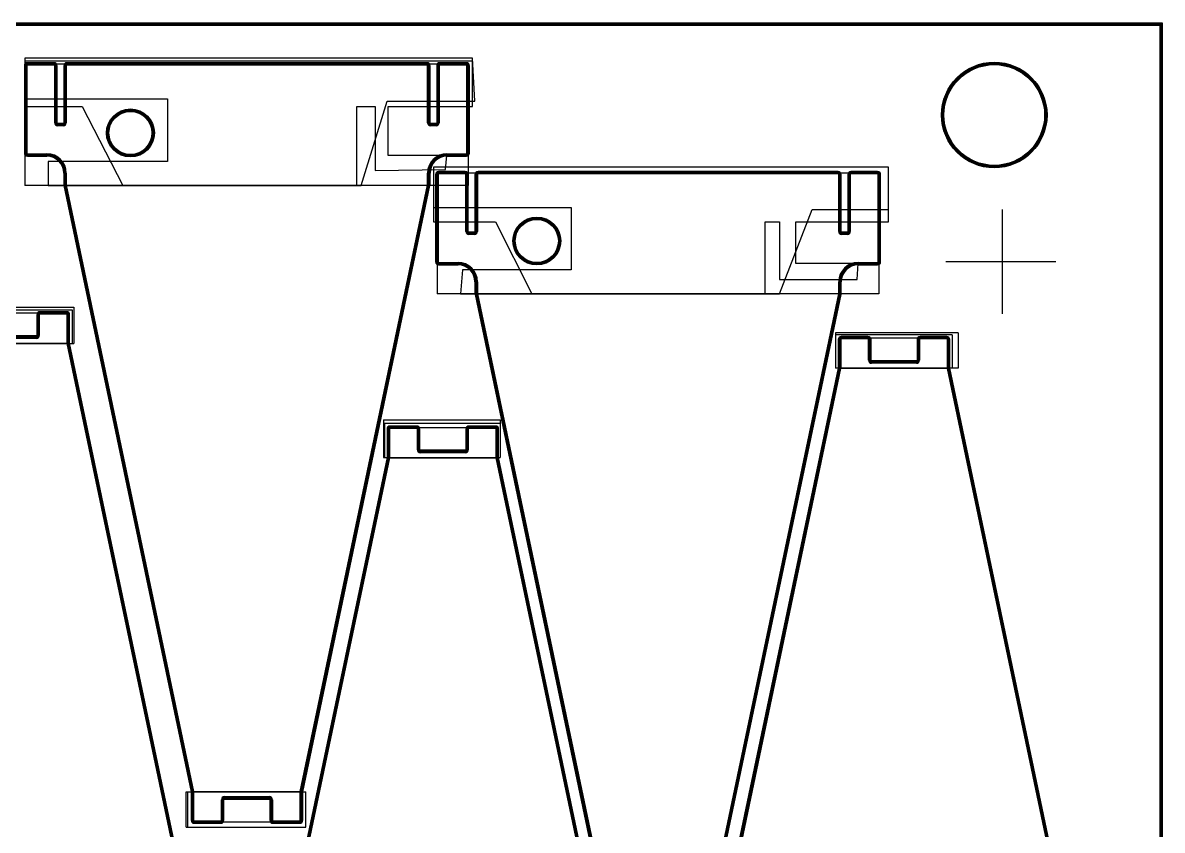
# Model space of a CAD drawing. Header units: millimetres. Extents: x 0 to 185, y 0 to 202.
# Drawn here: x 165.86 to 184.65, y 188.33 to 201.64 of the extents above; entities that cross this region are included whole.
import ezdxf

# ---------------------------------------------------------------- set-up
doc = ezdxf.new("R2010")
doc.units = ezdxf.units.MM
for name, color, linetype in [('COPPER_A', 6, 'Continuous'), ('COPPER_B', 211, 'Continuous'), ('HOLES', 30, 'Continuous'), ('MARKERS', 1, 'Continuous'), ('OUTLINE', 17, 'Continuous'), ('PZT', 3, 'Continuous'), ('PZT_A', 100, 'Continuous'), ('PZT_RASTER', 116, 'Continuous')]:
    doc.layers.add(name, color=color, linetype=linetype)

msp = doc.modelspace()

# ---------------------------------------------------------------- linework, layer by layer
at = {"layer": 'COPPER_A'}
for p, q in [((173.275, 201.062), (165.889, 201.062)), ((165.889, 201.062), (165.889, 200.393)), ((173.311, 200.353), (173.275, 201.062)), ((165.889, 200.393), (168.241, 200.393)), ((168.241, 200.393), (168.241, 199.357)), ((171.439, 198.964), (171.864, 200.353)), ((171.864, 200.353), (173.311, 200.353)), ((168.241, 199.357), (166.275, 199.357)), ((166.275, 199.357), (166.275, 198.964)), ((180.135, 199.266), (172.629, 199.266)), ((172.629, 199.266), (172.629, 198.6)), ((180.135, 198.613), (180.135, 199.266)), ((166.275, 198.964), (171.439, 198.964)), ((172.629, 198.6), (174.902, 198.6)), ((174.902, 198.6), (174.902, 197.572)), ((178.334, 197.177), (178.875, 198.565)), ((178.875, 198.565), (180.135, 198.565)), ((180.135, 198.565), (180.135, 198.613)), ((173.107, 197.572), (173.075, 197.177)), ((174.902, 197.572), (173.107, 197.572)), ((173.075, 197.177), (178.334, 197.177)), ((164.75, 196.958), (166.695, 196.958)), ((166.695, 196.958), (166.695, 196.358)), ((181.283, 196.532), (179.262, 196.532)), ((179.262, 196.532), (179.262, 195.949)), ((181.283, 196.532), (181.283, 195.949)), ((164.75, 196.358), (166.695, 196.358)), ((181.283, 195.949), (179.262, 195.949)), ((171.803, 195.1), (173.727, 195.1)), ((171.803, 195.1), (171.803, 194.478)), ((173.727, 195.1), (173.727, 194.478)), ((171.803, 194.478), (173.727, 194.478)), ((168.578, 188.382), (168.578, 188.964)), ((168.578, 188.964), (170.523, 188.964)), ((170.523, 188.382), (170.523, 188.964)), ((168.578, 188.382), (170.523, 188.382))]:
    msp.add_line(p, q, dxfattribs=at)
at = {"layer": 'COPPER_B'}
for p, q in [((165.889, 201.014), (165.882, 200.266)), ((173.275, 201.014), (165.889, 201.014)), ((173.275, 200.266), (173.275, 201.014)), ((165.882, 200.266), (166.834, 200.266)), ((166.834, 200.266), (167.504, 198.964)), ((171.364, 198.964), (171.364, 200.266)), ((171.364, 200.266), (171.665, 200.266)), ((171.665, 200.266), (171.665, 199.209)), ((171.883, 199.457), (171.883, 200.266)), ((171.883, 200.266), (173.275, 200.266)), ((172.852, 199.457), (171.883, 199.457)), ((172.83, 199.224), (172.852, 199.457)), ((171.665, 199.209), (172.83, 199.224)), ((180.135, 199.266), (172.629, 199.266)), ((172.629, 199.266), (172.629, 198.362)), ((180.135, 198.362), (180.135, 199.266)), ((167.504, 198.964), (171.364, 198.964)), ((172.629, 198.362), (173.654, 198.362)), ((173.654, 198.362), (174.25, 197.177)), ((178.101, 197.177), (178.101, 198.362)), ((178.101, 198.362), (178.334, 198.362)), ((178.334, 198.362), (178.334, 197.415)), ((178.604, 197.674), (178.604, 198.362)), ((178.604, 198.362), (180.135, 198.362)), ((179.634, 197.674), (178.604, 197.674)), ((179.618, 197.415), (179.634, 197.674)), ((178.334, 197.415), (179.618, 197.415)), ((174.25, 197.177), (178.101, 197.177)), ((164.75, 196.91), (166.67, 196.91)), ((166.67, 196.91), (166.67, 196.358)), ((181.185, 196.501), (179.262, 196.501)), ((179.262, 196.501), (179.262, 195.949)), ((181.185, 196.501), (181.185, 195.949)), ((164.75, 196.358), (166.67, 196.358)), ((181.185, 195.949), (179.262, 195.949)), ((171.824, 195.042), (173.727, 195.042)), ((171.824, 195.042), (171.824, 194.478)), ((173.727, 195.042), (173.727, 194.478)), ((171.824, 194.478), (173.727, 194.478)), ((168.552, 188.382), (168.552, 188.964)), ((168.552, 188.964), (170.523, 188.964)), ((170.523, 188.382), (170.523, 188.964)), ((168.552, 188.382), (170.523, 188.382))]:
    msp.add_line(p, q, dxfattribs=at)
at = {"layer": 'HOLES'}
for radius in [0.87, 0.86, 0.85, 0.84, 0.83]:
    msp.add_circle((181.879, 200.125), radius, dxfattribs=at)
at = {"layer": 'MARKERS'}
for p, q in [((182.007, 198.565), (182.007, 196.846)), ((182.897, 197.706), (181.082, 197.706))]:
    msp.add_line(p, q, dxfattribs=at)
at = {"layer": 'OUTLINE'}
for p, q in [((154.609, 201.645), (184.649, 201.645)), ((154.619, 201.635), (184.639, 201.635)), ((154.629, 201.625), (184.629, 201.625)), ((154.639, 201.615), (184.619, 201.615)), ((154.649, 201.605), (184.609, 201.605)), ((184.609, 201.605), (184.609, 181.645)), ((184.619, 201.615), (184.619, 181.635)), ((184.629, 201.625), (184.629, 181.625)), ((184.639, 201.635), (184.639, 181.615)), ((184.649, 201.645), (184.649, 181.605))]:
    msp.add_line(p, q, dxfattribs=at)
at = {"layer": 'PZT'}
for p, q in [((165.882, 200.937), (165.882, 199.497)), ((165.892, 200.937), (165.892, 199.497)), ((165.912, 200.937), (165.912, 199.497)), ((165.922, 200.937), (165.922, 199.497)), ((166.372, 200.987), (165.932, 200.987)), ((166.372, 200.977), (165.932, 200.977)), ((166.372, 200.957), (165.932, 200.957)), ((166.372, 200.947), (165.932, 200.947)), ((166.382, 199.997), (166.382, 200.937)), ((166.392, 199.997), (166.392, 200.937)), ((166.412, 199.997), (166.412, 200.937)), ((166.422, 199.997), (166.422, 200.937)), ((166.532, 200.937), (166.532, 199.997)), ((166.542, 200.937), (166.542, 199.997)), ((166.562, 200.937), (166.562, 199.997)), ((166.572, 200.937), (166.572, 199.997)), ((172.522, 200.987), (166.582, 200.987)), ((172.522, 200.977), (166.582, 200.977)), ((172.522, 200.957), (166.582, 200.957)), ((172.522, 200.947), (166.582, 200.947)), ((172.532, 199.997), (172.532, 200.937)), ((172.542, 199.997), (172.542, 200.937)), ((172.562, 199.997), (172.562, 200.937)), ((172.572, 199.997), (172.572, 200.937)), ((172.682, 200.937), (172.682, 199.997)), ((172.692, 200.937), (172.692, 199.997)), ((172.712, 200.937), (172.712, 199.997)), ((172.722, 200.937), (172.722, 199.997)), ((173.172, 200.987), (172.732, 200.987)), ((173.172, 200.977), (172.732, 200.977)), ((173.172, 200.957), (172.732, 200.957)), ((173.172, 200.947), (172.732, 200.947)), ((173.182, 199.497), (173.182, 200.937)), ((173.192, 199.497), (173.192, 200.937)), ((173.212, 199.497), (173.212, 200.937)), ((173.222, 199.497), (173.222, 200.937)), ((166.522, 199.987), (166.432, 199.987)), ((166.522, 199.977), (166.432, 199.977)), ((172.672, 199.987), (172.582, 199.987)), ((172.672, 199.977), (172.582, 199.977)), ((166.522, 199.957), (166.432, 199.957)), ((166.522, 199.947), (166.432, 199.947)), ((172.672, 199.957), (172.582, 199.957)), ((172.672, 199.947), (172.582, 199.947)), ((165.932, 199.487), (166.252, 199.487)), ((165.932, 199.477), (166.252, 199.477)), ((165.932, 199.457), (166.252, 199.457)), ((165.932, 199.447), (166.252, 199.447)), ((172.852, 199.487), (173.172, 199.487)), ((172.852, 199.477), (173.172, 199.477)), ((172.852, 199.457), (173.172, 199.457)), ((172.852, 199.447), (173.172, 199.447)), ((166.532, 199.167), (166.532, 198.97)), ((166.542, 199.167), (166.542, 198.97)), ((166.562, 199.167), (166.562, 198.97)), ((166.572, 199.167), (166.572, 198.97)), ((172.532, 198.97), (172.532, 199.167)), ((172.542, 198.97), (172.542, 199.167)), ((172.562, 198.97), (172.562, 199.167)), ((172.572, 198.97), (172.572, 199.167)), ((172.664, 199.144), (172.664, 197.704)), ((172.674, 199.144), (172.674, 197.704)), ((172.694, 199.144), (172.694, 197.704)), ((172.704, 199.144), (172.704, 197.704)), ((173.154, 199.194), (172.714, 199.194)), ((173.154, 199.184), (172.714, 199.184)), ((173.154, 199.164), (172.714, 199.164)), ((173.154, 199.154), (172.714, 199.154)), ((173.164, 198.204), (173.164, 199.144)), ((173.174, 198.204), (173.174, 199.144)), ((173.194, 198.204), (173.194, 199.144)), ((173.204, 198.204), (173.204, 199.144)), ((173.314, 199.144), (173.314, 198.204)), ((173.324, 199.144), (173.324, 198.204)), ((173.344, 199.144), (173.344, 198.204)), ((173.354, 199.144), (173.354, 198.204)), ((179.304, 199.194), (173.364, 199.194)), ((179.304, 199.184), (173.364, 199.184)), ((179.304, 199.164), (173.364, 199.164)), ((179.304, 199.154), (173.364, 199.154)), ((179.314, 198.204), (179.314, 199.144)), ((179.324, 198.204), (179.324, 199.144)), ((179.344, 198.204), (179.344, 199.144)), ((179.354, 198.204), (179.354, 199.144)), ((179.464, 199.144), (179.464, 198.204)), ((179.474, 199.144), (179.474, 198.204)), ((179.494, 199.144), (179.494, 198.204)), ((179.504, 199.144), (179.504, 198.204)), ((179.954, 199.194), (179.514, 199.194)), ((179.954, 199.184), (179.514, 199.184)), ((179.954, 199.164), (179.514, 199.164)), ((179.954, 199.154), (179.514, 199.154)), ((179.964, 197.704), (179.964, 199.144)), ((179.974, 197.704), (179.974, 199.144)), ((179.994, 197.704), (179.994, 199.144)), ((180.004, 197.704), (180.004, 199.144)), ((166.533, 198.96), (168.632, 188.966)), ((166.543, 198.962), (168.642, 188.968)), ((166.562, 198.966), (168.661, 188.972)), ((166.572, 198.968), (168.671, 188.974)), ((170.433, 188.974), (172.532, 198.968)), ((170.443, 188.972), (172.542, 198.966)), ((170.462, 188.968), (172.561, 198.962)), ((170.472, 188.966), (172.571, 198.96)), ((173.304, 198.194), (173.214, 198.194)), ((173.304, 198.184), (173.214, 198.184)), ((173.304, 198.164), (173.214, 198.164)), ((173.304, 198.154), (173.214, 198.154)), ((179.454, 198.194), (179.364, 198.194)), ((179.454, 198.184), (179.364, 198.184)), ((179.454, 198.164), (179.364, 198.164)), ((179.454, 198.154), (179.364, 198.154)), ((172.714, 197.694), (173.034, 197.694)), ((172.714, 197.684), (173.034, 197.684)), ((172.714, 197.664), (173.034, 197.664)), ((172.714, 197.654), (173.034, 197.654)), ((179.634, 197.694), (179.954, 197.694)), ((179.634, 197.684), (179.954, 197.684)), ((179.634, 197.664), (179.954, 197.664)), ((179.634, 197.654), (179.954, 197.654)), ((173.314, 197.374), (173.314, 197.177)), ((173.324, 197.374), (173.324, 197.177)), ((173.344, 197.374), (173.344, 197.177)), ((173.354, 197.374), (173.354, 197.177)), ((179.314, 197.177), (179.314, 197.374)), ((179.324, 197.177), (179.324, 197.374)), ((179.344, 197.177), (179.344, 197.374)), ((179.354, 197.177), (179.354, 197.374)), ((173.315, 197.166), (175.414, 187.173)), ((173.325, 197.168), (175.424, 187.175)), ((173.345, 197.173), (175.443, 187.179)), ((173.354, 197.175), (175.453, 187.181)), ((177.215, 187.181), (179.314, 197.175)), ((177.225, 187.179), (179.324, 197.173)), ((177.245, 187.175), (179.343, 197.168)), ((177.254, 187.173), (179.353, 197.166)), ((166.088, 196.832), (166.088, 196.492)), ((166.098, 196.832), (166.098, 196.492)), ((166.118, 196.832), (166.118, 196.492)), ((166.128, 196.832), (166.128, 196.492)), ((166.578, 196.882), (166.138, 196.882)), ((166.578, 196.872), (166.138, 196.872)), ((166.578, 196.852), (166.138, 196.852)), ((166.578, 196.842), (166.138, 196.842)), ((166.588, 196.365), (166.588, 196.832)), ((166.598, 196.365), (166.598, 196.832)), ((166.618, 196.365), (166.618, 196.832)), ((166.628, 196.365), (166.628, 196.832)), ((166.078, 196.482), (165.338, 196.482)), ((166.078, 196.472), (165.338, 196.472)), ((166.078, 196.452), (165.338, 196.452)), ((166.078, 196.442), (165.338, 196.442)), ((179.306, 196.422), (179.306, 195.955)), ((179.316, 196.422), (179.316, 195.955)), ((179.336, 196.422), (179.336, 195.955)), ((179.346, 196.422), (179.346, 195.955)), ((179.796, 196.472), (179.356, 196.472)), ((179.796, 196.462), (179.356, 196.462)), ((179.796, 196.442), (179.356, 196.442)), ((179.796, 196.432), (179.356, 196.432)), ((179.806, 196.082), (179.806, 196.422)), ((179.816, 196.082), (179.816, 196.422)), ((179.836, 196.082), (179.836, 196.422)), ((179.846, 196.082), (179.846, 196.422)), ((180.606, 196.422), (180.606, 196.082)), ((180.616, 196.422), (180.616, 196.082)), ((180.636, 196.422), (180.636, 196.082)), ((180.646, 196.422), (180.646, 196.082)), ((181.096, 196.472), (180.656, 196.472)), ((181.096, 196.462), (180.656, 196.462)), ((181.096, 196.442), (180.656, 196.442)), ((181.096, 196.432), (180.656, 196.432)), ((181.106, 195.955), (181.106, 196.422)), ((181.116, 195.955), (181.116, 196.422)), ((181.136, 195.955), (181.136, 196.422)), ((181.146, 195.955), (181.146, 196.422)), ((168.688, 186.361), (166.589, 196.355)), ((168.697, 186.363), (166.599, 196.357)), ((168.717, 186.367), (166.618, 196.361)), ((168.727, 186.369), (166.628, 196.363)), ((180.596, 196.072), (179.856, 196.072)), ((180.596, 196.062), (179.856, 196.062)), ((180.596, 196.042), (179.856, 196.042)), ((180.596, 196.032), (179.856, 196.032)), ((179.306, 195.953), (177.207, 185.959)), ((179.315, 195.951), (177.217, 185.957)), ((179.335, 195.947), (177.236, 185.953)), ((179.345, 195.945), (177.246, 185.951)), ((183.206, 185.951), (181.107, 195.945)), ((183.215, 185.953), (181.117, 195.947)), ((183.235, 185.957), (181.136, 195.951)), ((183.245, 185.959), (181.146, 195.953)), ((171.864, 194.947), (171.864, 194.48)), ((171.874, 194.947), (171.874, 194.48)), ((171.894, 194.947), (171.894, 194.48)), ((171.904, 194.947), (171.904, 194.48)), ((172.354, 194.997), (171.914, 194.997)), ((172.354, 194.987), (171.914, 194.987)), ((172.354, 194.967), (171.914, 194.967)), ((172.354, 194.957), (171.914, 194.957)), ((172.364, 194.607), (172.364, 194.947)), ((172.374, 194.607), (172.374, 194.947)), ((172.394, 194.607), (172.394, 194.947)), ((172.404, 194.607), (172.404, 194.947)), ((173.164, 194.947), (173.164, 194.607)), ((173.174, 194.947), (173.174, 194.607)), ((173.194, 194.947), (173.194, 194.607)), ((173.204, 194.947), (173.204, 194.607)), ((173.654, 194.997), (173.214, 194.997)), ((173.654, 194.987), (173.214, 194.987)), ((173.654, 194.967), (173.214, 194.967)), ((173.654, 194.957), (173.214, 194.957)), ((173.664, 194.48), (173.664, 194.947)), ((173.674, 194.48), (173.674, 194.947)), ((173.694, 194.48), (173.694, 194.947)), ((173.704, 194.48), (173.704, 194.947)), ((173.154, 194.597), (172.414, 194.597)), ((173.154, 194.587), (172.414, 194.587)), ((173.154, 194.567), (172.414, 194.567)), ((173.154, 194.557), (172.414, 194.557)), ((171.863, 194.478), (169.765, 184.484)), ((171.873, 194.476), (169.774, 184.482)), ((171.893, 194.472), (169.794, 184.478)), ((171.903, 194.47), (169.804, 184.476)), ((175.763, 184.476), (173.665, 194.47)), ((175.773, 184.478), (173.674, 194.472)), ((175.793, 184.482), (173.694, 194.476)), ((175.803, 184.484), (173.704, 194.478)), ((168.632, 188.964), (168.632, 188.497)), ((168.642, 188.964), (168.642, 188.497)), ((168.662, 188.964), (168.662, 188.497)), ((168.672, 188.964), (168.672, 188.497)), ((169.182, 188.887), (169.922, 188.887)), ((169.182, 188.877), (169.922, 188.877)), ((170.432, 188.497), (170.432, 188.964)), ((170.442, 188.497), (170.442, 188.964)), ((170.462, 188.497), (170.462, 188.964)), ((170.472, 188.497), (170.472, 188.964)), ((169.132, 188.497), (169.132, 188.837)), ((169.142, 188.497), (169.142, 188.837)), ((169.162, 188.497), (169.162, 188.837)), ((169.172, 188.497), (169.172, 188.837)), ((169.182, 188.857), (169.922, 188.857)), ((169.182, 188.847), (169.922, 188.847)), ((169.932, 188.837), (169.932, 188.497)), ((169.942, 188.837), (169.942, 188.497)), ((169.962, 188.837), (169.962, 188.497)), ((169.972, 188.837), (169.972, 188.497)), ((168.682, 188.487), (169.122, 188.487)), ((168.682, 188.477), (169.122, 188.477)), ((168.682, 188.457), (169.122, 188.457)), ((168.682, 188.447), (169.122, 188.447)), ((169.982, 188.487), (170.422, 188.487)), ((169.982, 188.477), (170.422, 188.477)), ((169.982, 188.457), (170.422, 188.457)), ((169.982, 188.447), (170.422, 188.447))]:
    msp.add_line(p, q, dxfattribs=at)
at = {"layer": 'PZT', "linetype": 'Continuous', "lineweight": 25}
for p, q in [((165.902, 199.497), (165.902, 200.937)), ((165.932, 200.967), (166.372, 200.967)), ((166.402, 200.937), (166.402, 199.997)), ((166.552, 199.997), (166.552, 200.937)), ((166.582, 200.967), (172.522, 200.967)), ((172.552, 200.937), (172.552, 199.997)), ((172.702, 199.997), (172.702, 200.937)), ((172.732, 200.967), (173.172, 200.967)), ((173.202, 200.937), (173.202, 199.497)), ((166.432, 199.967), (166.522, 199.967)), ((172.582, 199.967), (172.672, 199.967)), ((166.252, 199.467), (165.932, 199.467)), ((173.172, 199.467), (172.852, 199.467)), ((166.552, 198.97), (166.552, 199.167)), ((172.552, 199.167), (172.552, 198.97)), ((172.684, 197.704), (172.684, 199.144)), ((172.714, 199.174), (173.154, 199.174)), ((173.184, 199.144), (173.184, 198.204)), ((173.334, 198.204), (173.334, 199.144)), ((173.364, 199.174), (179.304, 199.174)), ((179.334, 199.144), (179.334, 198.204)), ((179.484, 198.204), (179.484, 199.144)), ((179.514, 199.174), (179.954, 199.174)), ((179.984, 199.144), (179.984, 197.704)), ((168.651, 188.97), (166.553, 198.964)), ((172.551, 198.964), (170.453, 188.97)), ((173.214, 198.174), (173.304, 198.174)), ((179.364, 198.174), (179.454, 198.174)), ((173.034, 197.674), (172.714, 197.674)), ((179.954, 197.674), (179.634, 197.674)), ((173.334, 197.177), (173.334, 197.374)), ((179.334, 197.374), (179.334, 197.177)), ((175.434, 187.177), (173.335, 197.171)), ((179.334, 197.171), (177.235, 187.177)), ((166.108, 196.832), (166.108, 196.492)), ((166.578, 196.862), (166.138, 196.862)), ((166.608, 196.365), (166.608, 196.832)), ((166.078, 196.462), (165.338, 196.462)), ((179.326, 196.422), (179.326, 195.955)), ((179.796, 196.452), (179.356, 196.452)), ((179.826, 196.082), (179.826, 196.422)), ((180.626, 196.422), (180.626, 196.082)), ((181.096, 196.452), (180.656, 196.452)), ((181.126, 195.955), (181.126, 196.422)), ((168.707, 186.365), (166.608, 196.359)), ((180.596, 196.052), (179.856, 196.052)), ((179.325, 195.949), (177.226, 185.955)), ((183.225, 185.955), (181.126, 195.949)), ((171.884, 194.947), (171.884, 194.48)), ((172.354, 194.977), (171.914, 194.977)), ((172.384, 194.607), (172.384, 194.947)), ((173.184, 194.947), (173.184, 194.607)), ((173.654, 194.977), (173.214, 194.977)), ((173.684, 194.48), (173.684, 194.947)), ((173.154, 194.577), (172.414, 194.577)), ((171.883, 194.474), (169.784, 184.48)), ((175.783, 184.48), (173.684, 194.474)), ((168.652, 188.497), (168.652, 188.964)), ((170.452, 188.964), (170.452, 188.497)), ((169.152, 188.837), (169.152, 188.497)), ((169.922, 188.867), (169.182, 188.867)), ((169.952, 188.497), (169.952, 188.837)), ((169.122, 188.467), (168.682, 188.467)), ((170.422, 188.467), (169.982, 188.467))]:
    msp.add_line(p, q, dxfattribs=at)
at = {"layer": 'PZT'}
for centre, radius, start, end in [((165.932, 200.937), 0.05, 90, 180), ((165.932, 200.937), 0.04, 90, 180), ((165.932, 200.937), 0.02, 90, 180), ((165.932, 200.937), 0.01, 90, 180), ((166.372, 200.937), 0.05, 0, 90), ((166.372, 200.937), 0.04, 0, 90), ((166.372, 200.937), 0.02, 0, 90), ((166.372, 200.937), 0.01, 0, 90), ((166.582, 200.937), 0.05, 90, 180), ((166.582, 200.937), 0.04, 90, 180), ((166.582, 200.937), 0.02, 90, 180), ((166.582, 200.937), 0.01, 90, 180), ((172.522, 200.937), 0.05, 0, 90), ((172.522, 200.937), 0.04, 0, 90), ((172.522, 200.937), 0.02, 0, 90), ((172.522, 200.937), 0.01, 0, 90), ((172.732, 200.937), 0.05, 90, 180), ((172.732, 200.937), 0.04, 90, 180), ((172.732, 200.937), 0.02, 90, 180), ((172.732, 200.937), 0.01, 90, 180), ((173.172, 200.937), 0.05, 0, 90), ((173.172, 200.937), 0.04, 0, 90), ((173.172, 200.937), 0.02, 0, 90), ((173.172, 200.937), 0.01, 0, 90), ((166.432, 199.997), 0.05, 180, 270), ((166.432, 199.997), 0.04, 180, 270), ((166.432, 199.997), 0.02, 180, 270), ((166.432, 199.997), 0.01, 180, 270), ((166.522, 199.997), 0.02, 270, 0), ((166.522, 199.997), 0.04, 270, 0), ((166.522, 199.997), 0.01, 270, 0), ((166.522, 199.997), 0.05, 270, 0), ((172.582, 199.997), 0.05, 180, 270), ((172.582, 199.997), 0.04, 180, 270), ((172.582, 199.997), 0.02, 180, 270), ((172.582, 199.997), 0.01, 180, 270), ((172.672, 199.997), 0.02, 270, 0), ((172.672, 199.997), 0.04, 270, 0), ((172.672, 199.997), 0.01, 270, 0), ((172.672, 199.997), 0.05, 270, 0), ((165.932, 199.497), 0.05, 180, 270), ((165.932, 199.497), 0.04, 180, 270), ((165.932, 199.497), 0.02, 180, 270), ((165.932, 199.497), 0.01, 180, 270), ((166.252, 199.167), 0.32, 0, 90), ((166.252, 199.167), 0.31, 0, 90), ((166.252, 199.167), 0.29, 0, 90), ((166.252, 199.167), 0.28, 0, 90), ((172.852, 199.167), 0.32, 90, 180), ((172.852, 199.167), 0.31, 90, 180), ((172.852, 199.167), 0.29, 90, 180), ((172.852, 199.167), 0.28, 90, 180), ((173.172, 199.497), 0.04, 270, 0), ((173.172, 199.497), 0.02, 270, 0), ((173.172, 199.497), 0.05, 270, 0), ((173.172, 199.497), 0.01, 270, 0), ((172.714, 199.144), 0.05, 90, 180), ((172.714, 199.144), 0.04, 90, 180), ((172.714, 199.144), 0.02, 90, 180), ((172.714, 199.144), 0.01, 90, 180), ((173.154, 199.144), 0.05, 0, 90), ((173.154, 199.144), 0.04, 0, 90), ((173.154, 199.144), 0.02, 0, 90), ((173.154, 199.144), 0.01, 0, 90), ((173.364, 199.144), 0.05, 90, 180), ((173.364, 199.144), 0.04, 90, 180), ((173.364, 199.144), 0.02, 90, 180), ((173.364, 199.144), 0.01, 90, 180), ((179.304, 199.144), 0.05, 0, 90), ((179.304, 199.144), 0.04, 0, 90), ((179.304, 199.144), 0.02, 0, 90), ((179.304, 199.144), 0.01, 0, 90), ((179.514, 199.144), 0.05, 90, 180), ((179.514, 199.144), 0.04, 90, 180), ((179.514, 199.144), 0.02, 90, 180), ((179.514, 199.144), 0.01, 90, 180), ((179.954, 199.144), 0.05, 0, 90), ((179.954, 199.144), 0.04, 0, 90), ((179.954, 199.144), 0.02, 0, 90), ((179.954, 199.144), 0.01, 0, 90), ((166.582, 198.97), 0.05, 180, 191.8598), ((166.582, 198.97), 0.04, 180, 191.8598), ((166.582, 198.97), 0.02, 180, 191.8598), ((166.582, 198.97), 0.01, 180, 191.8598), ((172.522, 198.97), 0.01, 348.1402, 0), ((172.522, 198.97), 0.02, 348.1402, 0), ((172.522, 198.97), 0.04, 348.1402, 0), ((172.522, 198.97), 0.05, 348.1402, 0), ((173.214, 198.204), 0.05, 180, 270), ((173.214, 198.204), 0.04, 180, 270), ((173.214, 198.204), 0.02, 180, 270), ((173.214, 198.204), 0.01, 180, 270), ((173.304, 198.204), 0.02, 270, 0), ((173.304, 198.204), 0.04, 270, 0), ((173.304, 198.204), 0.01, 270, 0), ((173.304, 198.204), 0.05, 270, 0), ((179.364, 198.204), 0.05, 180, 270), ((179.364, 198.204), 0.04, 180, 270), ((179.364, 198.204), 0.02, 180, 270), ((179.364, 198.204), 0.01, 180, 270), ((179.454, 198.204), 0.02, 270, 0), ((179.454, 198.204), 0.04, 270, 0), ((179.454, 198.204), 0.01, 270, 0), ((179.454, 198.204), 0.05, 270, 0), ((172.714, 197.704), 0.05, 180, 270), ((172.714, 197.704), 0.04, 180, 270), ((172.714, 197.704), 0.02, 180, 270), ((172.714, 197.704), 0.01, 180, 270), ((173.034, 197.374), 0.32, 0, 90), ((173.034, 197.374), 0.31, 0, 90), ((173.034, 197.374), 0.29, 0, 90), ((173.034, 197.374), 0.28, 0, 90), ((179.634, 197.374), 0.32, 90, 180), ((179.634, 197.374), 0.31, 90, 180), ((179.634, 197.374), 0.29, 90, 180), ((179.634, 197.374), 0.28, 90, 180), ((179.954, 197.704), 0.04, 270, 0), ((179.954, 197.704), 0.02, 270, 0), ((179.954, 197.704), 0.05, 270, 0), ((179.954, 197.704), 0.01, 270, 0), ((173.364, 197.177), 0.05, 180, 191.8598), ((173.364, 197.177), 0.04, 180, 191.8598), ((173.364, 197.177), 0.02, 180, 191.8598), ((173.364, 197.177), 0.01, 180, 191.8598), ((179.304, 197.177), 0.01, 348.1402, 0), ((179.304, 197.177), 0.02, 348.1402, 0), ((179.304, 197.177), 0.04, 348.1402, 0), ((179.304, 197.177), 0.05, 348.1402, 0), ((166.138, 196.832), 0.05, 90, 180), ((166.138, 196.832), 0.04, 90, 180), ((166.138, 196.832), 0.02, 90, 180), ((166.138, 196.832), 0.01, 90, 180), ((166.578, 196.832), 0.05, 0, 90), ((166.578, 196.832), 0.04, 0, 90), ((166.578, 196.832), 0.02, 0, 90), ((166.578, 196.832), 0.01, 0, 90), ((166.078, 196.492), 0.02, 270, 0), ((166.078, 196.492), 0.04, 270, 0), ((166.078, 196.492), 0.01, 270, 0), ((166.078, 196.492), 0.05, 270, 0), ((179.356, 196.422), 0.05, 90, 180), ((179.356, 196.422), 0.04, 90, 180), ((179.356, 196.422), 0.02, 90, 180), ((179.356, 196.422), 0.01, 90, 180), ((179.796, 196.422), 0.05, 0, 90), ((179.796, 196.422), 0.04, 0, 90), ((179.796, 196.422), 0.02, 0, 90), ((179.796, 196.422), 0.01, 0, 90), ((180.656, 196.422), 0.05, 90, 180), ((180.656, 196.422), 0.04, 90, 180), ((180.656, 196.422), 0.02, 90, 180), ((180.656, 196.422), 0.01, 90, 180), ((181.096, 196.422), 0.05, 0, 90), ((181.096, 196.422), 0.04, 0, 90), ((181.096, 196.422), 0.02, 0, 90), ((181.096, 196.422), 0.01, 0, 90), ((166.638, 196.365), 0.05, 180, 191.8598), ((166.638, 196.365), 0.04, 180, 191.8598), ((166.638, 196.365), 0.02, 180, 191.8598), ((166.638, 196.365), 0.01, 180, 191.8598), ((179.856, 196.082), 0.05, 180, 270), ((179.856, 196.082), 0.04, 180, 270), ((179.856, 196.082), 0.02, 180, 270), ((179.856, 196.082), 0.01, 180, 270), ((180.596, 196.082), 0.02, 270, 0), ((180.596, 196.082), 0.04, 270, 0), ((180.596, 196.082), 0.01, 270, 0), ((180.596, 196.082), 0.05, 270, 0), ((179.296, 195.955), 0.01, 348.1402, 0), ((179.296, 195.955), 0.02, 348.1402, 0), ((179.296, 195.955), 0.04, 348.1402, 0), ((179.296, 195.955), 0.05, 348.1402, 0), ((181.156, 195.955), 0.05, 180, 191.8598), ((181.156, 195.955), 0.04, 180, 191.8598), ((181.156, 195.955), 0.02, 180, 191.8598), ((181.156, 195.955), 0.01, 180, 191.8598), ((171.914, 194.947), 0.05, 90, 180), ((171.914, 194.947), 0.04, 90, 180), ((171.914, 194.947), 0.02, 90, 180), ((171.914, 194.947), 0.01, 90, 180), ((172.354, 194.947), 0.05, 0, 90), ((172.354, 194.947), 0.04, 0, 90), ((172.354, 194.947), 0.02, 0, 90), ((172.354, 194.947), 0.01, 0, 90), ((173.214, 194.947), 0.05, 90, 180), ((173.214, 194.947), 0.04, 90, 180), ((173.214, 194.947), 0.02, 90, 180), ((173.214, 194.947), 0.01, 90, 180), ((173.654, 194.947), 0.05, 0, 90), ((173.654, 194.947), 0.04, 0, 90), ((173.654, 194.947), 0.02, 0, 90), ((173.654, 194.947), 0.01, 0, 90), ((172.414, 194.607), 0.05, 180, 270), ((172.414, 194.607), 0.04, 180, 270), ((172.414, 194.607), 0.02, 180, 270), ((172.414, 194.607), 0.01, 180, 270), ((173.154, 194.607), 0.02, 270, 0), ((173.154, 194.607), 0.04, 270, 0), ((173.154, 194.607), 0.01, 270, 0), ((173.154, 194.607), 0.05, 270, 0), ((171.854, 194.48), 0.01, 348.1402, 0), ((171.854, 194.48), 0.02, 348.1402, 0), ((171.854, 194.48), 0.04, 348.1402, 0), ((171.854, 194.48), 0.05, 348.1402, 0), ((173.714, 194.48), 0.05, 180, 191.8598), ((173.714, 194.48), 0.04, 180, 191.8598), ((173.714, 194.48), 0.02, 180, 191.8598), ((173.714, 194.48), 0.01, 180, 191.8598), ((168.622, 188.964), 0.01, 0, 11.8598), ((168.622, 188.964), 0.02, 0, 11.8598), ((168.622, 188.964), 0.04, 0, 11.8598), ((168.622, 188.964), 0.05, 0, 11.8598), ((169.182, 188.837), 0.05, 90, 180), ((169.182, 188.837), 0.04, 90, 180), ((169.922, 188.837), 0.05, 0, 90), ((169.922, 188.837), 0.04, 0, 90), ((170.482, 188.964), 0.05, 168.1402, 180), ((170.482, 188.964), 0.04, 168.1402, 180), ((170.482, 188.964), 0.02, 168.1402, 180), ((170.482, 188.964), 0.01, 168.1402, 180), ((169.182, 188.837), 0.02, 90, 180), ((169.182, 188.837), 0.01, 90, 180), ((169.922, 188.837), 0.02, 0, 90), ((169.922, 188.837), 0.01, 0, 90), ((168.682, 188.497), 0.05, 180, 270), ((168.682, 188.497), 0.04, 180, 270), ((168.682, 188.497), 0.02, 180, 270), ((168.682, 188.497), 0.01, 180, 270), ((169.122, 188.497), 0.04, 270, 0), ((169.122, 188.497), 0.02, 270, 0), ((169.122, 188.497), 0.05, 270, 0), ((169.122, 188.497), 0.01, 270, 0), ((169.982, 188.497), 0.05, 180, 270), ((169.982, 188.497), 0.04, 180, 270), ((169.982, 188.497), 0.02, 180, 270), ((169.982, 188.497), 0.01, 180, 270), ((170.422, 188.497), 0.04, 270, 0), ((170.422, 188.497), 0.02, 270, 0), ((170.422, 188.497), 0.05, 270, 0), ((170.422, 188.497), 0.01, 270, 0)]:
    msp.add_arc(centre, radius, start, end, dxfattribs=at)
at = {"layer": 'PZT', "linetype": 'Continuous', "lineweight": 25}
for centre, radius, start, end in [((165.932, 200.937), 0.03, 90, 180), ((166.372, 200.937), 0.03, 0, 90), ((166.582, 200.937), 0.03, 90, 180), ((172.522, 200.937), 0.03, 0, 90), ((172.732, 200.937), 0.03, 90, 180), ((173.172, 200.937), 0.03, 0, 90), ((166.432, 199.997), 0.03, 180, 270), ((166.522, 199.997), 0.03, 270, 0), ((172.582, 199.997), 0.03, 180, 270), ((172.672, 199.997), 0.03, 270, 0), ((165.932, 199.497), 0.03, 180, 270), ((166.252, 199.167), 0.3, 0, 90), ((172.852, 199.167), 0.3, 90, 180), ((173.172, 199.497), 0.03, 270, 0), ((172.714, 199.144), 0.03, 90, 180), ((173.154, 199.144), 0.03, 0, 90), ((173.364, 199.144), 0.03, 90, 180), ((179.304, 199.144), 0.03, 0, 90), ((179.514, 199.144), 0.03, 90, 180), ((179.954, 199.144), 0.03, 0, 90), ((166.582, 198.97), 0.03, 180, 191.8598), ((172.522, 198.97), 0.03, 348.1402, 0), ((173.214, 198.204), 0.03, 180, 270), ((173.304, 198.204), 0.03, 270, 0), ((179.364, 198.204), 0.03, 180, 270), ((179.454, 198.204), 0.03, 270, 0), ((172.714, 197.704), 0.03, 180, 270), ((173.034, 197.374), 0.3, 0, 90), ((179.634, 197.374), 0.3, 90, 180), ((179.954, 197.704), 0.03, 270, 0), ((173.364, 197.177), 0.03, 180, 191.8598), ((179.304, 197.177), 0.03, 348.1402, 0), ((166.138, 196.832), 0.03, 90, 180), ((166.578, 196.832), 0.03, 0, 90), ((166.078, 196.492), 0.03, 270, 0), ((179.356, 196.422), 0.03, 90, 180), ((179.796, 196.422), 0.03, 0, 90), ((180.656, 196.422), 0.03, 90, 180), ((181.096, 196.422), 0.03, 0, 90), ((166.638, 196.365), 0.03, 180, 191.8598), ((179.856, 196.082), 0.03, 180, 270), ((180.596, 196.082), 0.03, 270, 0), ((179.296, 195.955), 0.03, 348.1402, 0), ((181.156, 195.955), 0.03, 180, 191.8598), ((171.914, 194.947), 0.03, 90, 180), ((172.354, 194.947), 0.03, 0, 90), ((173.214, 194.947), 0.03, 90, 180), ((173.654, 194.947), 0.03, 0, 90), ((172.414, 194.607), 0.03, 180, 270), ((173.154, 194.607), 0.03, 270, 0), ((171.854, 194.48), 0.03, 348.1402, 0), ((173.714, 194.48), 0.03, 180, 191.8598), ((168.622, 188.964), 0.03, 0, 11.8598), ((170.482, 188.964), 0.03, 168.1402, 180), ((169.182, 188.837), 0.03, 90, 180), ((169.922, 188.837), 0.03, 0, 90), ((168.682, 188.497), 0.03, 180, 270), ((169.122, 188.497), 0.03, 270, 0), ((169.982, 188.497), 0.03, 180, 270), ((170.422, 188.497), 0.03, 270, 0)]:
    msp.add_arc(centre, radius, start, end, dxfattribs=at)
at = {"layer": 'PZT_A'}
for centre, radius in [((167.631, 199.829), 0.395), ((167.631, 199.829), 0.385), ((167.631, 199.829), 0.375), ((167.631, 199.829), 0.365), ((167.631, 199.829), 0.355), ((174.334, 198.048), 0.395), ((174.334, 198.048), 0.385), ((174.334, 198.048), 0.375), ((174.334, 198.048), 0.365), ((174.334, 198.048), 0.355)]:
    msp.add_circle(centre, radius, dxfattribs=at)
at = {"layer": 'PZT_RASTER'}
for p, q in [((173.2, 200.965), (165.889, 200.965)), ((165.889, 200.965), (165.889, 198.964)), ((173.2, 200.965), (173.2, 198.964)), ((179.975, 199.165), (172.692, 199.165)), ((172.692, 199.165), (172.692, 197.177)), ((179.975, 199.165), (179.975, 197.177)), ((173.2, 198.964), (165.889, 198.964)), ((179.975, 197.177), (172.692, 197.177)), ((164.807, 196.862), (166.608, 196.862)), ((166.608, 196.363), (166.608, 196.862)), ((179.325, 195.949), (179.325, 196.452)), ((179.325, 196.452), (181.126, 196.452)), ((181.126, 195.949), (181.126, 196.452)), ((164.807, 196.363), (166.608, 196.363)), ((179.325, 195.949), (181.126, 195.949)), ((171.883, 194.474), (171.883, 194.975)), ((171.883, 194.975), (173.682, 194.975)), ((173.682, 194.474), (173.682, 194.975)), ((171.883, 194.474), (173.682, 194.474)), ((170.452, 188.964), (168.655, 188.964)), ((168.655, 188.964), (168.655, 188.465)), ((170.452, 188.964), (170.452, 188.465)), ((170.452, 188.465), (168.655, 188.465))]:
    msp.add_line(p, q, dxfattribs=at)

doc.saveas('drawing.dxf')
